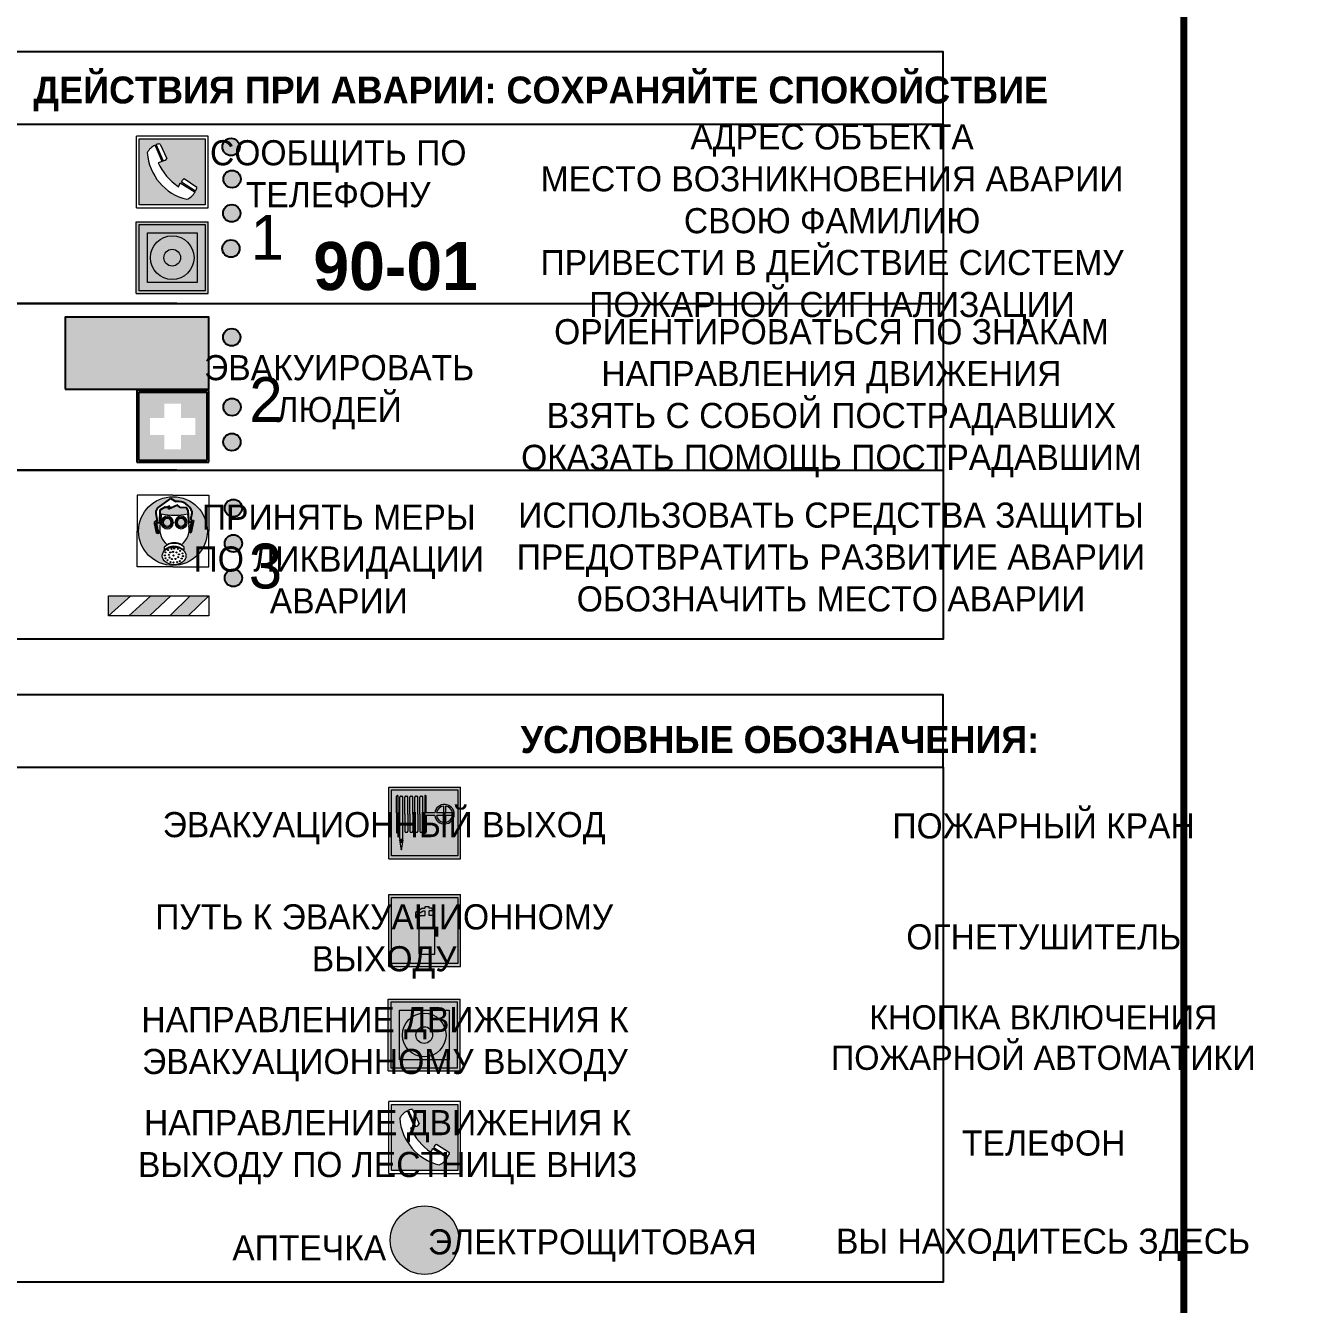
# Model space of a CAD drawing. Header units: millimetres. Extents: x 13114 to 67229, y 22859 to 38520.
# Drawn here: x 22354.5 to 22498.3, y 30529.4 to 30671.8 of the extents above; entities that cross this region are included whole.
import ezdxf

# ---------------------------------------------------------------- set-up
doc = ezdxf.new("R2010")
doc.units = ezdxf.units.MM
doc.styles.add('обычный', font='arial.ttf')

# ---------------------------------------------------------------- blocks, each defined once
blk = doc.blocks.new('A$C38D26F80')
h = blk.add_hatch(color=5)
h.dxf.hatch_style = 1
h.paths.add_polyline_path([(-8.77, -4.48, 1), (-0.19, -4.48, 1)])
h.paths.add_polyline_path([(-6.75, -3.58), (-6.75, -3.31), (-6.62, -3.22), (-6.5, -3.22), (-6.42, -3.3), (-6.39, -3.28), (-6.59, -2.23), (-6.59, -2.01), (-6.38, -1.58), (-4.76, -0.4), (-4.13, -0.79, -0.362848), (-2.1, -2.1, -0.201049), (-2.17, -2.48, 0.085434), (-2.26, -3.13), (-1.9, -3.16), (-2.25, -4.7), (-2.4, -4.59), (-2.43, -4.34), (-2.36, -4.34), (-2.14, -3.34), (-2.47, -3.42), (-2.58, -1.95), (-2.77, -1.58), (-3.58, -1.52), (-3.92, -1.26), (-5.05, -1.73), (-4.87, -1.39), (-5.41, -1.6), (-5.41, -1.46), (-6.13, -1.87), (-6.18, -3.5), (-6.56, -3.47), (-6.37, -4.59), (-6.16, -4.43), (-6.16, -4.66), (-6.36, -4.79), (-6.37, -4.8), (-6.51, -4.76)], flags=16)
h.paths.add_polyline_path([(-6.51, -4.76), (-6.36, -4.79), (-6.37, -4.8)], flags=0)
h.paths.add_polyline_path([(-5.92, -2.34, 0.089508), (-2.67, -2.35), (-2.48, -3.88, -0.268602), (-3.4, -6.18, 0.262449), (-5.2, -6.18, -0.268602), (-6.11, -3.88)], flags=16)
edge = h.paths.add_edge_path(flags=16)
edge.add_ellipse((-5.19, -3.41), major_axis=(0, 0.842), ratio=0.848992, start_angle=0, end_angle=360)
edge = h.paths.add_edge_path(flags=0)
edge.add_ellipse((-5.19, -3.39), major_axis=(0, 0.665), ratio=0.853798, start_angle=0, end_angle=360)
edge = h.paths.add_edge_path(flags=0)
edge.add_ellipse((-5.19, -3.4), major_axis=(0, 0.528), ratio=0.864094, start_angle=0, end_angle=360)
edge = h.paths.add_edge_path(flags=16)
edge.add_ellipse((-3.47, -3.4), major_axis=(0, 0.842), ratio=0.848992, start_angle=0, end_angle=360)
h.paths.add_polyline_path([(-3.13, -6.45), (-3.13, -6.84, 0.383174), (-5.57, -6.85), (-5.57, -6.49, -0.369952)], flags=16)
edge = h.paths.add_edge_path(flags=0)
edge.add_ellipse((-3.47, -3.39), major_axis=(0, 0.665), ratio=0.853798, start_angle=0, end_angle=360)
edge = h.paths.add_edge_path(flags=0)
edge.add_ellipse((-3.47, -3.4), major_axis=(0, 0.528), ratio=0.864094, start_angle=0, end_angle=360)
edge = h.paths.add_edge_path(flags=16)
edge.add_ellipse((-4.34, -7.57), major_axis=(-1.48, 0), ratio=0.744955, start_angle=0, end_angle=360)
h.paths.add_polyline_path([(-5.01, -6.85, -1), (-5.15, -6.85, -1)], flags=0)
h.paths.add_polyline_path([(-5.33, -7.14, -1), (-5.47, -7.14, -1)], flags=0)
h.paths.add_polyline_path([(-4.61, -6.71, -1), (-4.74, -6.71, -1)], flags=16)
h.paths.add_polyline_path([(-5.43, -7.51, -1), (-5.57, -7.51, -1)], flags=0)
h.paths.add_polyline_path([(-4.26, -6.67, -1), (-4.4, -6.67, -1)], flags=16)
h.paths.add_polyline_path([(-4.74, -7.14, -1), (-4.88, -7.14, -1)], flags=0)
h.paths.add_polyline_path([(-4.93, -7.43, -1), (-5.07, -7.43, -1)], flags=0)
h.paths.add_polyline_path([(-4.41, -7.07, -1), (-4.54, -7.07, -1)], flags=0)
h.paths.add_polyline_path([(-5.33, -7.87, -1), (-5.46, -7.87, -1)], flags=0)
h.paths.add_polyline_path([(-3.8, -6.71, -1), (-3.94, -6.71, -1)], flags=16)
h.paths.add_polyline_path([(-4.85, -7.78, -1), (-4.98, -7.78, -1)], flags=0)
h.paths.add_polyline_path([(-3.96, -7.14, -1), (-4.1, -7.14, -1)], flags=0)
h.paths.add_polyline_path([(-4.33, -7.53, -1), (-4.47, -7.53, -1)], flags=0)
h.paths.add_polyline_path([(-5.09, -8.12, -1), (-5.23, -8.12, -1)], flags=0)
h.paths.add_polyline_path([(-3.5, -6.94, -1), (-3.64, -6.94, -1)], flags=0)
h.paths.add_polyline_path([(-4.54, -7.97, -1), (-4.68, -7.97, -1)], flags=0)
h.paths.add_polyline_path([(-3.66, -7.39, -1), (-3.8, -7.39, -1)], flags=0)
h.paths.add_polyline_path([(-4.73, -8.35, -1), (-4.86, -8.35, -1)], flags=0)
h.paths.add_polyline_path([(-4.09, -7.96, -1), (-4.23, -7.96, -1)], flags=0)
h.paths.add_polyline_path([(-3.77, -7.74, -1), (-3.91, -7.74, -1)], flags=0)
h.paths.add_polyline_path([(-3.22, -7.27, -1), (-3.35, -7.27, -1)], flags=0)
h.paths.add_polyline_path([(-4.34, -8.4, -1), (-4.47, -8.4, -1)], flags=0)
h.paths.add_polyline_path([(-3.16, -7.61, -1), (-3.3, -7.61, -1)], flags=0)
h.paths.add_polyline_path([(-3.9, -8.35, -1), (-4.04, -8.35, -1)], flags=0)
h.paths.add_polyline_path([(-3.32, -7.91, -1), (-3.46, -7.91, -1)], flags=0)
h.paths.add_polyline_path([(-3.55, -8.23, -1), (-3.69, -8.23, -1)], flags=0)
at = {"color": 5, "lineweight": 5}
for p, q in [((-4.48, 0), (-8.96, 0)), ((-8.96, 0), (-8.96, -4.48)), ((-4.48, 0), (0, 0)), ((0, 0), (0, -4.48)), ((-6.59, -2.01), (-6.38, -1.58)), ((-6.38, -1.58), (-4.76, -0.4)), ((-5.41, -1.46), (-6.13, -1.87)), ((-4.87, -1.39), (-5.41, -1.6)), ((-5.41, -1.6), (-5.41, -1.46)), ((-3.92, -1.26), (-5.05, -1.73)), ((-5.05, -1.73), (-4.87, -1.39)), ((-4.76, -0.4), (-4.13, -0.79)), ((-3.58, -1.52), (-3.92, -1.26)), ((-2.77, -1.58), (-3.58, -1.52)), ((-2.58, -1.95), (-2.77, -1.58)), ((-6.59, -2.23), (-6.59, -2.01)), ((-6.39, -3.28), (-6.59, -2.23)), ((-6.13, -1.87), (-6.18, -3.5)), ((-5.92, -2.34), (-6.11, -3.88)), ((-2.67, -2.34), (-2.48, -3.88)), ((-2.47, -3.42), (-2.58, -1.95)), ((-1.9, -3.16), (-2.26, -3.13)), ((-2.25, -4.7), (-1.9, -3.16)), ((-8.96, -8.96), (-8.96, -4.48)), ((-6.75, -3.31), (-6.62, -3.22)), ((-6.75, -3.58), (-6.75, -3.31)), ((-6.51, -4.76), (-6.75, -3.58)), ((-6.62, -3.22), (-6.5, -3.22)), ((-6.18, -3.5), (-6.56, -3.47)), ((-6.56, -3.47), (-6.37, -4.59)), ((-6.37, -4.8), (-6.51, -4.76)), ((-6.5, -3.22), (-6.42, -3.3)), ((-6.42, -3.3), (-6.39, -3.28)), ((-6.37, -4.59), (-6.16, -4.43)), ((-6.16, -4.66), (-6.37, -4.8)), ((-6.16, -4.43), (-6.16, -4.66)), ((-2.14, -3.34), (-2.47, -3.42)), ((-2.43, -4.34), (-2.4, -4.59)), ((-2.43, -4.34), (-2.36, -4.34)), ((-2.4, -4.59), (-2.25, -4.7)), ((-2.36, -4.34), (-2.14, -3.34)), ((0, -8.96), (0, -4.48)), ((-5.57, -6.49), (-5.57, -6.85)), ((-3.13, -6.45), (-3.13, -6.84)), ((-4.48, -8.96), (-8.96, -8.96)), ((-4.48, -8.96), (0, -8.96))]:
    blk.add_line(p, q, dxfattribs=at)
at = {"color": 5}
for p, q in [((-6.59, -2.01), (-6.38, -1.58)), ((-6.38, -1.58), (-4.76, -0.4)), ((-5.41, -1.46), (-6.13, -1.87)), ((-4.87, -1.39), (-5.41, -1.6)), ((-5.41, -1.6), (-5.41, -1.46)), ((-3.92, -1.26), (-5.05, -1.73)), ((-5.05, -1.73), (-4.87, -1.39)), ((-4.76, -0.4), (-4.13, -0.79)), ((-3.58, -1.52), (-3.92, -1.26)), ((-2.77, -1.58), (-3.58, -1.52)), ((-2.58, -1.95), (-2.77, -1.58)), ((-6.59, -2.23), (-6.59, -2.01)), ((-6.39, -3.28), (-6.59, -2.23)), ((-6.13, -1.87), (-6.18, -3.5)), ((-2.47, -3.42), (-2.58, -1.95)), ((-2.26, -3.13), (-1.9, -3.16)), ((-1.9, -3.16), (-2.25, -4.7)), ((-6.75, -3.31), (-6.62, -3.22)), ((-6.75, -3.58), (-6.75, -3.31)), ((-6.51, -4.76), (-6.75, -3.58)), ((-6.62, -3.22), (-6.5, -3.22)), ((-6.18, -3.5), (-6.56, -3.47)), ((-6.56, -3.47), (-6.37, -4.59)), ((-6.37, -4.8), (-6.51, -4.76)), ((-6.36, -4.79), (-6.51, -4.76)), ((-6.5, -3.22), (-6.42, -3.3)), ((-6.42, -3.3), (-6.39, -3.28)), ((-6.37, -4.59), (-6.16, -4.43)), ((-6.16, -4.66), (-6.37, -4.8)), ((-6.16, -4.66), (-6.36, -4.79)), ((-6.16, -4.43), (-6.16, -4.66)), ((-2.14, -3.34), (-2.47, -3.42)), ((-2.4, -4.59), (-2.43, -4.34)), ((-2.43, -4.34), (-2.36, -4.34)), ((-2.25, -4.7), (-2.4, -4.59)), ((-2.36, -4.34), (-2.14, -3.34))]:
    blk.add_line(p, q, dxfattribs=at)
at = {"color": 5, "lineweight": 5}
for centre, radius in [((-4.48, -4.48), 4.29), ((-5.5, -7.51), 0.0678), ((-5.4, -7.14), 0.0678), ((-5.4, -7.87), 0.0678), ((-5.08, -6.85), 0.0678), ((-5, -7.43), 0.0678), ((-4.91, -7.78), 0.0678), ((-4.81, -7.14), 0.0678), ((-4.67, -6.71), 0.0678), ((-4.61, -7.97), 0.0678), ((-4.47, -7.07), 0.0678), ((-4.4, -7.53), 0.0678), ((-4.33, -6.67), 0.0678), ((-4.16, -7.96), 0.0678), ((-4.03, -7.14), 0.0678), ((-3.87, -6.71), 0.0678), ((-3.84, -7.74), 0.0678), ((-3.73, -7.39), 0.0678), ((-3.57, -6.94), 0.0678), ((-3.39, -7.91), 0.0678), ((-3.28, -7.27), 0.0678), ((-3.23, -7.61), 0.0678), ((-5.16, -8.12), 0.0678), ((-4.79, -8.35), 0.0678), ((-4.4, -8.4), 0.0678), ((-3.97, -8.35), 0.0678), ((-3.62, -8.23), 0.0678)]:
    blk.add_circle(centre, radius, dxfattribs=at)
at = {"color": 5}
for centre, radius, start, end in [((-3.89, -2.66), 1.88, 17.387, 97.1599), ((-0.35, -3.07), 1.91, 162.2553, 181.7878), ((-2.6, -2.2), 0.511, 326.3906, 11.8614)]:
    blk.add_arc(centre, radius, start, end, dxfattribs=at)
at = {"color": 5, "lineweight": 5}
for centre, radius, start, end in [((-4.28, 6.66), 9.15, 259.6987, 280.1569), ((-0.47, -3.05), 1.79, 161.5846, 182.4584), ((-2.6, -2.2), 0.513, 326.4781, 11.7739), ((-3.66, -4.24), 2.47, 171.573, 231.7124), ((-4.93, -4.24), 2.47, 308.2876, 8.427), ((-4.33, -7.88), 1.87, 50.358, 131.5662), ((-4.34, -8.2), 1.82, 48.4943, 132.3565), ((-4.3, -7.78), 1.83, 60.5889, 119.4111)]:
    blk.add_arc(centre, radius, start, end, dxfattribs=at)
for centre, major_axis, ratio in [((-5.19, -3.41), (0, 0.842), 0.848992), ((-5.19, -3.39), (0, 0.665), 0.853798), ((-5.19, -3.4), (0, 0.528), 0.864094), ((-3.47, -3.4), (0, 0.842), 0.848992), ((-3.47, -3.39), (0, 0.665), 0.853798), ((-3.47, -3.4), (0, 0.528), 0.864094), ((-4.34, -7.57), (-1.48, 0), 0.744955)]:
    blk.add_ellipse(centre, major_axis=major_axis, ratio=ratio, dxfattribs=at)
blk = doc.blocks.new('A$C47DD6509')
at = {"lineweight": 5}
for points in [[(-8.69, 0), (-11.19, 0), (-11.19, -2.22)], [(-4.22, 0), (-6.45, 0), (-8.91, -2.22), (-6.61, -2.22)], [(0, 0), (-2.09, 0), (-4.36, -2.22), (-2.29, -2.22)]]:
    blk.add_hatch(color=242, dxfattribs=at).paths.add_polyline_path(points)
at = {"color": 242, "lineweight": 5}
for p, q in [((-11.19, -2.22), (-8.69, 0)), ((-11.19, -2.22), (-11.19, 0)), ((-11.19, 0), (-8.69, 0)), ((-11.19, 0), (0, 0)), ((-8.91, -2.22), (-6.45, 0)), ((-6.61, -2.22), (-4.22, 0)), ((-4.36, -2.22), (-2.09, 0)), ((-2.29, -2.22), (0, 0)), ((0, 0), (0, -2.22)), ((0, -2.22), (-11.19, -2.22))]:
    blk.add_line(p, q, dxfattribs=at)
blk = doc.blocks.new('A$C32E8229D')
at = {"true_color": 0xffffff}
blk.add_hatch(color=7, dxfattribs=at).paths.add_polyline_path([(0, 0), (0, -8), (16, -8), (16, 0)])
h = blk.add_hatch(color=126)
h.paths.add_polyline_path([(0.2, -0.2), (15.8, -0.2), (15.8, -7.8), (0.2, -7.8)])
h.paths.add_polyline_path([(13.49, -2.05), (12.08, -2.05), (11.37, -2.63, 0.162397), (11.29, -2.84), (11.29, -3.63), (10.35, -3.63), (10.35, -4.05), (11.68, -4.05), (11.68, -3.48), (12.26, -4.28), (11.29, -5.1), (11.29, -6.78), (11.85, -6.78), (11.85, -5.44), (12.8, -4.64), (12.8, -5.94), (14.46, -5.94), (14.46, -5.39), (13.45, -5.39), (13.45, -3.97), (12.46, -2.59), (13.15, -2.59), (13.69, -3.34), (14.18, -3)], flags=16)
h.paths.add_polyline_path([(10.74, -1.82, 1), (11.8, -1.82, 1)], flags=16)
h.paths.add_polyline_path([(9.39, -3.59), (5.99, -3.59), (6.56, -3.03), (5.91, -3.03), (5.1, -3.83), (5.91, -4.64), (6.56, -4.64), (5.99, -4.09), (9.39, -4.09)], flags=16)
h.paths.add_polyline_path([(4.29, -1.08), (1.72, -1.08), (1.72, -6.6), (4.29, -6.6)], flags=16)
at = {"color": 126}
blk.add_lwpolyline([(16, -8), (0, -8), (0, 0), (16, 0)], close=True, dxfattribs=at)
blk = doc.blocks.new('A$C18900ED3')
h = blk.add_hatch(color=126)
h.paths.add_polyline_path([(-0.18, -0.18), (-7.02, -0.18), (-7.02, -7.02), (-0.18, -7.02)])
h.paths.add_polyline_path([(-5.89, -4.46), (-5.89, -2.77), (-4.46, -2.77), (-4.46, -1.31), (-2.77, -1.31), (-2.77, -2.77), (-1.33, -2.77), (-1.33, -4.46), (-2.77, -4.46), (-2.77, -5.89), (-4.46, -5.89), (-4.46, -4.46)], flags=16)
at = {"color": 126}
for p, q in [((-7.2, 0), (-7.2, -7.2)), ((0, 0), (-7.2, 0)), ((0, -7.2), (0, 0)), ((-7.02, -7.02), (-7.02, -0.18)), ((-7.02, -0.18), (-0.18, -0.18)), ((-0.18, -0.18), (-0.18, -7.02)), ((-7.2, -7.2), (0, -7.2)), ((-0.18, -7.02), (-7.02, -7.02))]:
    blk.add_line(p, q, dxfattribs=at)
blk = doc.blocks.new('A$C456E1F9C')
at = {"lineweight": 5}
h = blk.add_hatch(color=242, dxfattribs=at)
h.paths.add_polyline_path([(0.51, -1.47), (0.51, -13.26), (12.29, -13.26), (12.29, -1.47)])
h.paths.add_polyline_path([(5.42, -4.95, -0.254479), (4.78, -5.4), (3.52, -2.53, -0.209735), (4.23, -2.4)], flags=16)
h.paths.add_polyline_path([(8.53, -8.6), (10.87, -10.17), (10.54, -10.76), (8.03, -9.13, -0.192251)], flags=16)
h.paths.add_polyline_path([(4.61, -5.49, 0.005518), (3.87, -5.72, 0.128647), (7.49, -10.01, 0.00809), (7.83, -9.33), (10.47, -10.97, -0.16736), (8.99, -12.25, -0.327862), (1.95, -3.95, -0.166952), (3.36, -2.62)], flags=16)
at = {"color": 242, "lineweight": 5}
for p, q in [((0, -13.77), (0, -0.97)), ((12.8, -0.97), (0, -0.97)), ((12.8, -13.77), (12.8, -0.97)), ((4.61, -5.49), (3.36, -2.62)), ((3.52, -2.53), (4.78, -5.4)), ((4.23, -2.4), (5.42, -4.95)), ((8.03, -9.13), (10.54, -10.76)), ((10.81, -10.12), (8.53, -8.6)), ((7.83, -9.33), (10.47, -10.97)), ((10.54, -10.76), (10.8, -10.3)), ((10.8, -10.3), (10.81, -10.12)), ((0, -13.77), (12.8, -13.77))]:
    blk.add_line(p, q, dxfattribs=at)
blk.add_lwpolyline([(0.51, -1.47), (12.29, -1.47), (12.29, -13.26), (0.51, -13.26)], close=True, dxfattribs=at)
for centre, radius, start, end in [((4.59, -5.34), 2.99, 114.2845, 152.1974), ((11.12, -3.31), 9.19, 183.9915, 256.6009), ((4.02, -3.27), 0.891, 76.3284, 123.7092), ((14.98, -39.1), 35.17, 107.1487, 108.4135), ((13.86, -0.94), 11.08, 205.5536, 234.8762), ((4.68, -4.59), 0.824, 276.9621, 334.0723), ((8.94, -9.5), 0.989, 114.4092, 157.9388), ((-13.31, 0.8), 23.44, 332.5487, 334.4027), ((7.87, -9.46), 3, 291.9291, 329.9329)]:
    blk.add_arc(centre, radius, start, end, dxfattribs=at)
blk = doc.blocks.new('A$C54414219')
at = {"true_color": 0xffffff}
h = blk.add_hatch(color=7, dxfattribs=at)
h.paths.add_polyline_path([(2.39, -9.45), (2.39, -18.3), (11.23, -18.3), (11.23, -9.45)], flags=0)
h.paths.add_polyline_path([(10.71, -13.87, -1), (2.92, -13.87, -1)], flags=0)
h.paths.add_polyline_path([(8.3, -13.87, -1), (5.33, -13.87, -1)], flags=0)
h.paths.add_polyline_path([(0.41, -7.47), (0.41, -20.27), (13.21, -20.27), (13.21, -7.47)])
h.paths.add_polyline_path([(0.92, -19.77), (12.71, -19.77), (12.71, -7.98), (0.92, -7.98)], flags=16)
h.paths.add_polyline_path([(11.23, -9.45), (11.23, -18.3), (2.39, -18.3), (2.39, -9.45)], flags=0)
at = {"lineweight": 5}
h = blk.add_hatch(color=242, dxfattribs=at)
h.paths.add_polyline_path([(12.71, -7.98), (0.92, -7.98), (0.92, -19.77), (12.71, -19.77)])
h.paths.add_polyline_path([(11.23, -18.3), (2.39, -18.3), (2.39, -9.45), (11.23, -9.45)], flags=16)
h.paths.add_polyline_path([(10.71, -13.87, -1), (2.92, -13.87, -1)], flags=0)
h.paths.add_polyline_path([(8.3, -13.87, -1), (5.33, -13.87, -1)], flags=0)
at = {"true_color": 0xffffff}
h = blk.add_hatch(color=7, dxfattribs=at)
h.paths.add_polyline_path([(2.39, -9.45), (2.39, -18.3), (11.23, -18.3), (11.23, -9.45)])
h.paths.add_polyline_path([(10.71, -13.87, -1), (2.92, -13.87, -1)], flags=16)
h.paths.add_polyline_path([(8.3, -13.87, -1), (5.33, -13.87, -1)], flags=0)
at = {"lineweight": 5}
h = blk.add_hatch(color=242, dxfattribs=at)
h.paths.add_polyline_path([(2.92, -13.87, 1), (10.71, -13.87, 1)])
h.paths.add_polyline_path([(8.3, -13.87, -1), (5.33, -13.87, -1)], flags=16)
at = {"color": 242, "lineweight": 5}
for p, q in [((0.41, -20.27), (0.41, -7.47)), ((0.41, -7.47), (13.21, -7.47)), ((0.41, -7.47), (13.21, -7.47)), ((13.21, -20.27), (13.21, -7.47)), ((0.41, -20.27), (13.21, -20.27))]:
    blk.add_line(p, q, dxfattribs=at)
for points in [[(0.92, -7.98), (12.71, -7.98), (12.71, -19.77), (0.92, -19.77)], [(2.39, -9.45), (11.23, -9.45), (11.23, -18.3), (2.39, -18.3)]]:
    blk.add_lwpolyline(points, close=True, dxfattribs=at)
for radius in [3.89, 1.49]:
    blk.add_circle((6.81, -13.87), radius, dxfattribs=at)
blk = doc.blocks.new('A$C37112FD5')
at = {"true_color": 0xf5f5ff}
h = blk.add_hatch(color=7, dxfattribs=at)
h.dxf.hatch_style = 1
h.paths.add_polyline_path([(12.8, -7.4), (0, -7.4), (0, -20.2), (12.8, -20.2)])
h.paths.add_polyline_path([(12.29, -7.91), (12.29, -19.69), (0.51, -19.69), (0.51, -7.91)], flags=16)
h.paths.add_polyline_path([(4.98, -9.04, -0.42597), (5.17, -9.22), (5.17, -12.25), (5.17, -15.29, -0.432244), (4.98, -15.47), (4.83, -15.47, -0.42597), (4.64, -15.29), (4.64, -12.25), (4.64, -9.22, -0.432244), (4.83, -9.04)], flags=0)
h.paths.add_polyline_path([(4.28, -9.22), (4.28, -12.25), (4.28, -15.29, -0.432244), (4.09, -15.47), (3.94, -15.47, -0.42597), (3.75, -15.29), (3.75, -12.25), (3.75, -9.22, -0.432244), (3.94, -9.04), (4.09, -9.04, -0.42597)], flags=0)
h.paths.add_polyline_path([(5.72, -9.04), (5.87, -9.04, -0.42597), (6.06, -9.22), (6.06, -12.25), (6.06, -15.29, -0.432244), (5.87, -15.47), (5.72, -15.47, -0.42597), (5.53, -15.29), (5.53, -12.25), (5.53, -9.22, -0.432244)], flags=0)
h.paths.add_polyline_path([(6.42, -8.9), (6.5, -8.9, -0.42597), (6.69, -9.08), (6.69, -12.03), (8.21, -12.03, -15.824349), (8.21, -12.47), (6.69, -12.47), (6.69, -15.42, -0.432244), (6.5, -15.6), (6.42, -15.6)], flags=0)
h.paths.add_polyline_path([(3.39, -9.22), (3.39, -12.25), (3.39, -15.29, -0.432244), (3.2, -15.47), (3.05, -15.47, -0.42597), (2.85, -15.29), (2.85, -12.25), (2.85, -9.22, -0.432244), (3.05, -9.04), (3.2, -9.04, -0.42597)], flags=0)
h.paths.add_polyline_path([(2.5, -9.22), (2.5, -16.71), (1.96, -16.71), (1.96, -9.22, -0.432244), (2.15, -9.04), (2.31, -9.04, -0.42597)], flags=0)
h.paths.add_polyline_path([(1.61, -8.9), (1.61, -15.6), (1.57, -15.6, -0.42597), (1.37, -15.42), (1.37, -12.03), (1.37, -9.09, -0.432244), (1.57, -8.9)], flags=0)
h.paths.add_polyline_path([(9.76, -10.81), (9.76, -12.03), (8.49, -12.03, -0.336371)], flags=0)
h.paths.add_polyline_path([(8.49, -12.47), (9.76, -12.47), (9.76, -13.7, -0.336371)], flags=0)
h.paths.add_polyline_path([(10.11, -10.81, -0.336371), (11.38, -12.03), (10.11, -12.03)], flags=0)
h.paths.add_polyline_path([(10.11, -12.47), (11.38, -12.47, -0.336371), (10.11, -13.7)], flags=0)
h.paths.add_polyline_path([(2.5, -16.84), (2.5, -17.05), (1.97, -17.05), (1.97, -16.84)], flags=0)
h.paths.add_polyline_path([(2.5, -17.24, -0.033778), (2.24, -18.6, -0.033778), (1.97, -17.24)], flags=0)
h = blk.add_hatch(color=242)
h.dxf.hatch_style = 1
h.paths.add_polyline_path([(12.29, -7.91), (0.51, -7.91), (0.51, -19.69), (12.29, -19.69)])
h.paths.add_polyline_path([(6.42, -15.6), (6.42, -8.9), (6.5, -8.9, -0.42597), (6.69, -9.08), (6.69, -12.03), (8.21, -12.03, -15.824349), (8.21, -12.47), (6.69, -12.47), (6.69, -15.42, -0.432244), (6.5, -15.6)], flags=16)
h.paths.add_polyline_path([(5.87, -15.47), (5.72, -15.47, -0.42597), (5.53, -15.29), (5.53, -12.25), (5.53, -9.22, -0.432244), (5.72, -9.04), (5.87, -9.04, -0.42597), (6.06, -9.22), (6.06, -12.25), (6.06, -15.29, -0.432244)], flags=16)
h.paths.add_polyline_path([(4.98, -15.47), (4.83, -15.47, -0.42597), (4.64, -15.29), (4.64, -12.25), (4.64, -9.22, -0.432244), (4.83, -9.04), (4.98, -9.04, -0.42597), (5.17, -9.22), (5.17, -12.25), (5.17, -15.29, -0.432244)], flags=16)
h.paths.add_polyline_path([(4.09, -15.47), (3.94, -15.47, -0.42597), (3.75, -15.29), (3.75, -12.25), (3.75, -9.22, -0.432244), (3.94, -9.04), (4.09, -9.04, -0.42597), (4.28, -9.22), (4.28, -12.25), (4.28, -15.29, -0.432244)], flags=16)
h.paths.add_polyline_path([(3.2, -15.47), (3.05, -15.47, -0.42597), (2.85, -15.29), (2.85, -12.25), (2.85, -9.22, -0.432244), (3.05, -9.04), (3.2, -9.04, -0.42597), (3.39, -9.22), (3.39, -12.25), (3.39, -15.29, -0.432244)], flags=16)
h.paths.add_polyline_path([(2.5, -17.05), (1.97, -17.05), (1.97, -16.84), (2.5, -16.84)], flags=16)
h.paths.add_polyline_path([(2.5, -17.24, -0.033778), (2.24, -18.6, -0.033778), (1.97, -17.24)], flags=16)
h.paths.add_polyline_path([(2.5, -16.71), (1.96, -16.71), (1.96, -9.22, -0.432244), (2.15, -9.04), (2.31, -9.04, -0.42597), (2.5, -9.22)], flags=16)
h.paths.add_polyline_path([(1.61, -15.6), (1.57, -15.6, -0.42597), (1.37, -15.42), (1.37, -12.03), (1.37, -9.09, -0.432244), (1.57, -8.9), (1.61, -8.9)], flags=16)
h.paths.add_polyline_path([(8.49, -12.47), (9.76, -12.47), (9.76, -13.7, -0.336371)], flags=0)
h.paths.add_polyline_path([(10.11, -13.7), (10.11, -12.47), (11.38, -12.47, -0.336371)], flags=0)
h.paths.add_polyline_path([(8.49, -12.03, -0.336371), (9.76, -10.81), (9.76, -12.03)], flags=0)
h.paths.add_polyline_path([(10.11, -12.03), (10.11, -10.81, -0.336371), (11.38, -12.03)], flags=0)
h = blk.add_hatch(color=7, dxfattribs=at)
h.dxf.hatch_style = 1
h.paths.add_polyline_path([(1.61, -8.9), (1.57, -8.9, 0.432244), (1.37, -9.09), (1.37, -12.03), (1.37, -15.42, 0.42597), (1.57, -15.6), (1.61, -15.6)])
h.paths.add_polyline_path([(2.5, -9.22, 0.42597), (2.31, -9.04), (2.15, -9.04, 0.432244), (1.96, -9.22), (1.96, -16.71), (2.5, -16.71)])
h.paths.add_polyline_path([(2.5, -16.84), (1.97, -16.84), (1.97, -17.05), (2.5, -17.05)])
h.paths.add_polyline_path([(2.5, -17.24), (1.97, -17.24, 0.033778), (2.24, -18.6, 0.033778)])
h.paths.add_polyline_path([(3.39, -12.25), (3.39, -9.22, 0.42597), (3.2, -9.04), (3.05, -9.04, 0.432244), (2.85, -9.22), (2.85, -12.25), (2.85, -15.29, 0.42597), (3.05, -15.47), (3.2, -15.47, 0.432244), (3.39, -15.29)])
h.paths.add_polyline_path([(4.28, -12.25), (4.28, -9.22, 0.42597), (4.09, -9.04), (3.94, -9.04, 0.432244), (3.75, -9.22), (3.75, -12.25), (3.75, -15.29, 0.42597), (3.94, -15.47), (4.09, -15.47, 0.432244), (4.28, -15.29)])
h.paths.add_polyline_path([(5.17, -12.25), (5.17, -9.22, 0.42597), (4.98, -9.04), (4.83, -9.04, 0.432244), (4.64, -9.22), (4.64, -12.25), (4.64, -15.29, 0.42597), (4.83, -15.47), (4.98, -15.47, 0.432244), (5.17, -15.29)])
h.paths.add_polyline_path([(6.06, -12.25), (6.06, -9.22, 0.42597), (5.87, -9.04), (5.72, -9.04, 0.432244), (5.53, -9.22), (5.53, -12.25), (5.53, -15.29, 0.42597), (5.72, -15.47), (5.87, -15.47, 0.432244), (6.06, -15.29)])
h.paths.add_polyline_path([(6.69, -12.47), (8.21, -12.47, 15.824349), (8.21, -12.03), (6.69, -12.03), (6.69, -9.08, 0.42597), (6.5, -8.9), (6.42, -8.9), (6.42, -15.6), (6.5, -15.6, 0.432244), (6.69, -15.42)])
h.paths.add_polyline_path([(8.49, -12.47), (9.76, -12.47), (9.76, -13.7, -0.336371)], flags=16)
h.paths.add_polyline_path([(8.49, -12.03, -0.336371), (9.76, -10.81), (9.76, -12.03)], flags=16)
h.paths.add_polyline_path([(10.11, -12.47), (11.38, -12.47, -0.336371), (10.11, -13.7)], flags=16)
h.paths.add_polyline_path([(10.11, -12.03), (10.11, -10.81, -0.336371), (11.38, -12.03)], flags=16)
h = blk.add_hatch(color=242)
h.dxf.hatch_style = 1
h.paths.add_polyline_path([(9.76, -10.81, 0.336371), (8.49, -12.03), (9.76, -12.03)])
h.paths.add_polyline_path([(10.11, -10.81), (10.11, -12.03), (11.38, -12.03, 0.336371)])
h.paths.add_polyline_path([(11.38, -12.47), (10.11, -12.47), (10.11, -13.7, 0.336371)])
h.paths.add_polyline_path([(9.76, -12.47), (8.49, -12.47, 0.336371), (9.76, -13.7)])
at = {"color": 242, "lineweight": 5}
for p, q in [((0, -20.2), (0, -7.4)), ((0, -7.4), (12.8, -7.4)), ((1.37, -12.03), (1.37, -9.08)), ((1.57, -8.9), (1.61, -8.9)), ((1.61, -8.9), (1.61, -15.6)), ((2.15, -9.04), (2.31, -9.04)), ((3.05, -9.04), (3.2, -9.04)), ((3.94, -9.04), (4.09, -9.04)), ((4.83, -9.04), (4.98, -9.04)), ((5.72, -9.04), (5.87, -9.04)), ((6.42, -8.9), (6.42, -15.6)), ((6.5, -8.9), (6.42, -8.9)), ((6.69, -12.03), (6.69, -9.08)), ((12.8, -20.2), (12.8, -7.4)), ((1.96, -16.71), (1.96, -9.22)), ((2.5, -16.71), (2.5, -9.22)), ((2.85, -12.25), (2.85, -9.22)), ((3.39, -12.25), (3.39, -9.22)), ((3.75, -12.25), (3.75, -9.22)), ((4.28, -12.25), (4.28, -9.22)), ((4.64, -12.25), (4.64, -9.22)), ((5.17, -12.25), (5.17, -9.22)), ((5.53, -12.25), (5.53, -9.22)), ((6.06, -12.25), (6.06, -9.22)), ((9.76, -10.81), (9.76, -12.03)), ((10.11, -10.81), (10.11, -12.03)), ((1.37, -12.03), (1.37, -15.42)), ((2.85, -12.25), (2.85, -15.29)), ((3.39, -12.25), (3.39, -15.29)), ((3.75, -12.25), (3.75, -15.29)), ((4.28, -12.25), (4.28, -15.29)), ((4.64, -12.25), (4.64, -15.29)), ((5.17, -12.25), (5.17, -15.29)), ((5.53, -12.25), (5.53, -15.29)), ((6.06, -12.25), (6.06, -15.29)), ((8.21, -12.03), (6.69, -12.03)), ((8.21, -12.47), (6.69, -12.47)), ((6.69, -12.47), (6.69, -15.42)), ((9.76, -12.03), (8.49, -12.03)), ((9.76, -12.47), (8.49, -12.47)), ((9.76, -12.47), (9.76, -13.7)), ((11.38, -12.03), (10.11, -12.03)), ((11.38, -12.47), (10.11, -12.47)), ((10.11, -12.47), (10.11, -13.7)), ((1.57, -15.6), (1.61, -15.6)), ((3.05, -15.47), (3.2, -15.47)), ((3.94, -15.47), (4.09, -15.47)), ((4.83, -15.47), (4.98, -15.47)), ((5.72, -15.47), (5.87, -15.47)), ((6.42, -15.6), (6.5, -15.6)), ((1.96, -16.71), (2.5, -16.71)), ((1.97, -16.84), (2.5, -16.84)), ((1.97, -17.05), (1.97, -16.84)), ((2.5, -17.05), (1.97, -17.05)), ((1.97, -17.24), (2.5, -17.24)), ((2.5, -16.84), (2.5, -17.05)), ((0, -20.2), (12.8, -20.2))]:
    blk.add_line(p, q, dxfattribs=at)
blk.add_lwpolyline([(0.51, -7.91), (12.29, -7.91), (12.29, -19.69), (0.51, -19.69)], close=True, dxfattribs=at)
for centre, radius, start, end in [((1.56, -9.09), 0.182, 87.1027, 180.6071), ((2.15, -9.22), 0.182, 87.1027, 180.6071), ((2.32, -9.22), 0.182, 359.3929, 92.8973), ((3.04, -9.22), 0.182, 87.1027, 180.6071), ((3.21, -9.22), 0.182, 359.3929, 92.8973), ((3.93, -9.22), 0.182, 87.1027, 180.6071), ((4.1, -9.22), 0.182, 359.3929, 92.8973), ((4.82, -9.22), 0.182, 87.1027, 180.6071), ((4.99, -9.22), 0.182, 359.3929, 92.8973), ((5.71, -9.22), 0.182, 87.1027, 180.6071), ((5.88, -9.22), 0.182, 359.3929, 92.8973), ((6.51, -9.09), 0.182, 359.3929, 92.8973), ((9.93, -12.25), 1.74, 187.2319, 172.7681), ((9.93, -12.25), 1.46, 96.9927, 171.3585), ((9.93, -12.25), 1.46, 8.6415, 83.0073), ((9.93, -12.25), 1.46, 188.6415, 263.0073), ((9.93, -12.25), 1.46, 276.9927, 351.3585), ((1.56, -15.42), 0.182, 179.3929, 272.8973), ((3.04, -15.29), 0.182, 179.3929, 272.8973), ((3.21, -15.29), 0.182, 267.1027, 0.6071), ((3.93, -15.29), 0.182, 179.3929, 272.8973), ((4.1, -15.29), 0.182, 267.1027, 0.6071), ((4.82, -15.29), 0.182, 179.3929, 272.8973), ((4.99, -15.29), 0.182, 267.1027, 0.6071), ((5.71, -15.29), 0.182, 179.3929, 272.8973), ((5.88, -15.29), 0.182, 267.1027, 0.6071), ((6.51, -15.42), 0.182, 267.1027, 0.6071), ((12.17, -15.98), 10.27, 187.041, 194.7793), ((-7.7, -15.98), 10.27, 345.2207, 352.959)]:
    blk.add_arc(centre, radius, start, end, dxfattribs=at)
blk = doc.blocks.new('A$C7B8C2D5B')
at = {"lineweight": 0}
h = blk.add_hatch(color=5, dxfattribs=at)
h.dxf.hatch_style = 1
h.paths.add_polyline_path([(1.397, -3.024, 1), (-2.112, -3.024, 1)])
at = {"color": 5, "lineweight": 0}
blk.add_circle((-0.358, -3.024), 1.755, dxfattribs=at)
blk = doc.blocks.new('A$C3AD82952')
at = {"true_color": 0xf5f5ff}
h = blk.add_hatch(color=7, dxfattribs=at)
h.dxf.hatch_style = 1
h.paths.add_polyline_path([(8.21, 8.73, 0.414214), (7.89, 9.05), (7.22, 9.05), (7.22, 9.92), (7.59, 9.92, 1), (7.57, 10.36), (7.22, 10.36), (7.22, 10.6), (6.43, 10.6), (6.43, 10.36), (6.01, 10.36), (4.74, 9.59), (4.74, 8.69), (4.98, 8.73), (4.98, 9.26), (6.12, 9.91), (6.43, 9.91), (6.43, 9.05), (5.76, 9.05, 0.414214), (5.44, 8.73), (5.44, 2.2), (8.21, 2.2)], flags=0)
h.paths.add_polyline_path([(12.8, 12.8), (0, 12.8), (0, 0), (12.8, 0)])
h.paths.add_polyline_path([(0.51, 12.29), (12.29, 12.29), (12.29, 0.51), (0.51, 0.51)], flags=16)
h.paths.add_polyline_path([(4.74, 9.59), (6.01, 10.36), (6.43, 10.36), (6.43, 10.6), (7.22, 10.6), (7.22, 10.36), (7.59, 10.36, -0.94586), (7.59, 9.92), (7.22, 9.92), (7.22, 9.05), (7.89, 9.05, -0.414214), (8.21, 8.73), (8.21, 2.2), (5.44, 2.2), (5.44, 8.73, -0.414214), (5.76, 9.05), (6.43, 9.05), (6.43, 9.91), (6.12, 9.91), (4.98, 9.26), (4.98, 8.73), (4.74, 8.69)], flags=0)
h = blk.add_hatch(color=242)
h.dxf.hatch_style = 1
h.paths.add_polyline_path([(12.29, 12.29), (0.51, 12.29), (0.51, 0.51), (12.29, 0.51)])
h.paths.add_polyline_path([(4.74, 8.69), (4.74, 9.59), (6.01, 10.36), (6.43, 10.36), (6.43, 10.6), (7.22, 10.6), (7.22, 10.36), (7.59, 10.36, -0.94586), (7.59, 9.92), (7.22, 9.92), (7.22, 9.05), (7.89, 9.05, -0.414214), (8.21, 8.73), (8.21, 2.2), (5.44, 2.2), (5.44, 8.73, -0.414214), (5.76, 9.05), (6.43, 9.05), (6.43, 9.91), (6.12, 9.91), (4.98, 9.26), (4.98, 8.73)], flags=16)
h = blk.add_hatch(color=7, dxfattribs=at)
h.dxf.hatch_style = 1
h.paths.add_polyline_path([(8.21, 8.73, 0.414214), (7.89, 9.05), (7.22, 9.05), (7.22, 9.92), (7.59, 9.92, 1), (7.57, 10.36), (7.22, 10.36), (7.22, 10.6), (6.43, 10.6), (6.43, 10.36), (6.01, 10.36), (4.74, 9.59), (4.74, 8.69), (4.98, 8.73), (4.98, 9.26), (6.12, 9.91), (6.43, 9.91), (6.43, 9.05), (5.76, 9.05, 0.414214), (5.44, 8.73), (5.44, 2.2), (8.21, 2.2)])
at = {"color": 242, "lineweight": 5}
for p, q in [((0, 0), (0, 12.8)), ((0, 12.8), (12.8, 12.8)), ((12.8, 0), (12.8, 12.8)), ((6.01, 10.36), (4.74, 9.59)), ((4.74, 9.59), (4.74, 8.69)), ((4.98, 9.26), (6.12, 9.91)), ((4.98, 8.73), (4.98, 9.26)), ((6.01, 10.36), (6.43, 10.36)), ((6.12, 9.91), (6.43, 9.91)), ((7.22, 10.6), (6.43, 10.6)), ((6.43, 10.6), (6.43, 10.36)), ((6.43, 9.91), (6.43, 9.05)), ((7.22, 10.36), (7.22, 10.6)), ((7.59, 10.36), (7.22, 10.36)), ((7.22, 9.05), (7.22, 9.92)), ((7.59, 9.92), (7.22, 9.92)), ((4.74, 8.69), (4.98, 8.73)), ((5.44, 2.2), (5.44, 8.73)), ((5.76, 9.05), (6.43, 9.05)), ((7.89, 9.05), (7.22, 9.05)), ((8.21, 2.2), (8.21, 8.73)), ((0, 0), (12.8, 0)), ((5.44, 2.2), (8.21, 2.2))]:
    blk.add_line(p, q, dxfattribs=at)
blk.add_lwpolyline([(0.51, 12.29), (12.29, 12.29), (12.29, 0.51), (0.51, 0.51)], close=True, dxfattribs=at)
for centre, radius, start, end in [((7.58, 10.14), 0.223, 273.1875, 86.8125), ((5.76, 8.73), 0.32, 90, 180), ((7.89, 8.73), 0.32, 0, 90)]:
    blk.add_arc(centre, radius, start, end, dxfattribs=at)

msp = doc.modelspace()

# ---------------------------------------------------------------- hatches: boundary and pattern name
at = {"lineweight": 0}
h = msp.add_hatch(color=256, dxfattribs=at)
h.dxf.hatch_style = 1
h.paths.add_polyline_path([(22376.43, 30658.33, 1), (22378.36, 30658.33, 1)])
h = msp.add_hatch(color=256, dxfattribs=at)
h.dxf.hatch_style = 1
h.paths.add_polyline_path([(22376.53, 30654.74, 1), (22378.46, 30654.74, 1)])
h = msp.add_hatch(color=256, dxfattribs=at)
h.dxf.hatch_style = 1
h.paths.add_polyline_path([(22376.49, 30650.93, 1), (22378.42, 30650.93, 1)])
h = msp.add_hatch(color=256, dxfattribs=at)
h.dxf.hatch_style = 1
h.paths.add_polyline_path([(22376.41, 30647, 1), (22378.34, 30647, 1)])
h = msp.add_hatch(color=256, dxfattribs=at)
h.dxf.hatch_style = 1
h.paths.add_polyline_path([(22376.49, 30637.12, 1), (22378.43, 30637.12, 1)])
h = msp.add_hatch(color=256, dxfattribs=at)
h.dxf.hatch_style = 1
h.paths.add_polyline_path([(22376.53, 30629.34, 1), (22378.47, 30629.34, 1)])
h = msp.add_hatch(color=256, dxfattribs=at)
h.dxf.hatch_style = 1
h.paths.add_polyline_path([(22376.53, 30625.44, 1), (22378.46, 30625.44, 1)])
h = msp.add_hatch(color=256, dxfattribs=at)
h.dxf.hatch_style = 1
h.paths.add_polyline_path([(22376.69, 30618.08, 1), (22378.62, 30618.08, 1)])
h = msp.add_hatch(color=256, dxfattribs=at)
h.dxf.hatch_style = 1
h.paths.add_polyline_path([(22376.68, 30614.14, 1), (22378.61, 30614.14, 1)])
h = msp.add_hatch(color=256, dxfattribs=at)
h.dxf.hatch_style = 1
h.paths.add_polyline_path([(22376.68, 30610.3, 1), (22378.61, 30610.3, 1)])

# ---------------------------------------------------------------- linework, layer by layer
at = {"color": 1, "lineweight": 100}
for points in [[(21883.53, 30897.37), (22483.53, 30897.37), (22483.53, 30502.37), (21883.53, 30502.37)], [(22483.53, 30897.37), (23083.53, 30897.37), (23083.53, 30502.37), (22483.53, 30502.37)]]:
    msp.add_lwpolyline(points, close=True, dxfattribs=at)
for points in [[(22312.95, 30660.86), (22456.71, 30660.86), (22456.71, 30668.91), (22312.95, 30668.91)], [(22312.95, 30660.86), (22456.71, 30660.86), (22456.71, 30603.46), (22312.95, 30603.46)], [(22312.95, 30589.22), (22456.71, 30589.22), (22456.71, 30597.27), (22312.95, 30597.27)], [(22312.95, 30589.22), (22456.71, 30589.22), (22456.71, 30531.82), (22312.95, 30531.82)]]:
    msp.add_lwpolyline(points, close=True)
for points in [[(22371.36, 30640.87), (22312.95, 30640.87), (22456.71, 30640.87)], [(22371.36, 30622.29), (22312.95, 30622.29), (22456.71, 30622.29)]]:
    msp.add_lwpolyline(points)
for centre in [(22377.39, 30658.33), (22377.5, 30654.74), (22377.46, 30650.93), (22377.38, 30647), (22377.46, 30637.12), (22377.5, 30629.34), (22377.49, 30625.44), (22377.65, 30618.08), (22377.65, 30614.14), (22377.65, 30610.3)]:
    msp.add_circle(centre, 0.966)

# ---------------------------------------------------------------- block references
for name, p, xscale, yscale, zscale in [('A$C456E1F9C', (22366.84, 30660.14), 0.625, 0.625, 0.625), ('A$C54414219', (22366.58, 30654.65), 0.625, 0.625, 0.625), ('A$C18900ED3', (22374.9, 30631.19), 1.111111111007631, 1.111111111007631, 1.111111111007631), ('A$C38D26F80', (22374.92, 30619.52), 0.8928571427240968, 0.8928571427240968, 0.8928571427240968), ('A$C37112FD5', (22394.96, 30591.63), 0.6249984004534781, 0.6249984004534781, 0.6249984004534781), ('A$C3AD82952', (22394.96, 30567.02), 0.625, 0.625, 0.625), ('A$C54414219', (22394.65, 30568.04), 0.625, 0.625, 0.625), ('A$C456E1F9C', (22394.96, 30552.56), 0.625, 0.625, 0.625), ('A$C7B8C2D5B', (22399.73, 30543.1), 2.177419353276491, 2.177419353276491, 2.177419353276491)]:
    msp.add_blockref(name, p, dxfattribs=dict(xscale=xscale, yscale=yscale, zscale=zscale))
at = {"xscale": -1}
msp.add_blockref('A$C32E8229D', (22374.9, 30639.34), dxfattribs=at)
at = {"color": 242, "true_color": 0xc1121c}
msp.add_blockref('A$C47DD6509', (22374.92, 30608.3), dxfattribs=at)

# ---------------------------------------------------------------- texts
at = {"lineweight": 0, "attachment_point": 5, "style": 'обычный'}
for s, insert, char_height, width in [('{\\fProxima Nova Rg|b1|i0|c204|p2;ДЕЙСТВИЯ ПРИ АВАРИИ: СОХРАНЯЙТЕ СПОКОЙСТВИЕ\\H1.6644x; }', (22411.89, 30664.23), 3, 175.1736), ('\\pi-8.4,l8.4,t8.4;{\\fProxima Nova Rg|b0|i0|c204|p2;АДРЕС ОБЪЕКТА\\PМЕСТО ВОЗНИКНОВЕНИЯ АВАРИИ\\PСВОЮ ФАМИЛИЮ\\PПРИВЕСТИ В ДЕЙСТВИЕ СИСТЕМУ \\PПОЖАРНОЙ СИГНАЛИЗАЦИИ}', (22444.34, 30649.7), 2.8, 126.6484), ('{\\fProxima Nova Rg|b0|i0|c204|p2;СООБЩИТЬ ПО \\PТЕЛЕФОНУ}', (22389.33, 30655.32), 2.8, 126.6484), ('{\\fProxima Nova Rg|b0|i0|c204|p2;1\\H1.1667x; }', (22381.43, 30648.25), 5, 126.6484), ('{\\fProxima Nova Rg|b1|i0|c204|p2;\\H1.0714x;90-01\\fProxima Nova Rg|b0|i0|c204|p2;\\H0.93331x; \\H1.3449x; }', (22395.72, 30645.01), 5, 126.6484), ('\\pi-8.4,l8.4,t8.4;{\\fProxima Nova Rg|b0|i0|c204|p2;ОРИЕНТИРОВАТЬСЯ ПО ЗНАКАМ \\PНАПРАВЛЕНИЯ ДВИЖЕНИЯ\\PВЗЯТЬ С СОБОЙ ПОСТРАДАВШИХ\\PОКАЗАТЬ ПОМОЩЬ ПОСТРАДАВШИМ}', (22444.27, 30630.33), 2.8, 126.6484), ('{\\fProxima Nova Rg|b0|i0|c204|p2;ЭВАКУИРОВАТЬ \\PЛЮДЕЙ}', (22389.43, 30630.99), 2.8, 126.6484), ('{\\fProxima Nova Rg|b0|i0|c204|p2;2\\H1.1967x; }', (22381.28, 30630.17), 5, 126.6484), ('{\\fProxima Nova Rg|b0|i0|c204|p2;ПРИНЯТЬ МЕРЫ \\PПО ЛИКВИДАЦИИ \\PАВАРИИ}', (22389.39, 30612.41), 2.8, 126.6484), ('\\pi-8.4,l8.4,t8.4;{\\fProxima Nova Rg|b0|i0|c204|p2;ИСПОЛЬЗОВАТЬ СРЕДСТВА ЗАЩИТЫ \\PПРЕДОТВРАТИТЬ РАЗВИТИЕ АВАРИИ\\PОБОЗНАЧИТЬ МЕСТО АВАРИИ}', (22444.22, 30612.61), 2.8, 126.6484), ('{\\fProxima Nova Rg|b0|i0|c204|p2;3\\H1.1967x; }', (22381.22, 30611.59), 5, 126.6484), ('{\\fProxima Nova Rg|b1|i0|c204|p2;УСЛОВНЫЕ ОБОЗНАЧЕНИЯ:\\H1.1997x; }', (22438.53, 30592.27), 3, 175.1736), ('\\pi-8.4,l8.4,t8.4;{\\fProxima Nova Rg|b0|i0|c204|p2;ЭВАКУАЦИОННЫЙ ВЫХОД\\H1.6404x; }', (22394.44, 30582.41), 2.8, 126.6484), ('\\pi-8.4,l8.4,t8.4;{\\fProxima Nova Rg|b0|i0|c204|p2;ПОЖАРНЫЙ КРАН\\H1.6404x; }', (22467.9, 30582.65), 2.8, 126.6484), ('\\pi-8.4,l8.4,t8.4;{\\fProxima Nova Rg|b0|i0|c204|p2;ПУТЬ К ЭВАКУАЦИОННОМУ \\PВЫХОДУ }', (22394.45, 30569.8), 2.8, 126.6484), ('\\pi-8.4,l8.4,t8.4;{\\fProxima Nova Rg|b0|i0|c204|p2;ОГНЕТУШИТЕЛЬ\\H1.1997x; }', (22467.92, 30570.29), 2.8, 126.6484), ('\\pi-8.4,l8.4,t8.4;{\\fProxima Nova Rg|b0|i0|c204|p2;НАПРАВЛЕНИЕ ДВИЖЕНИЯ К \\PЭВАКУАЦИОННОМУ ВЫХОДУ}', (22394.54, 30558.35), 2.8, 126.6484), ('\\pi-8.1,l8.1,t8.1;{\\fProxima Nova Rg|b0|i0|c204|p2;КНОПКА ВКЛЮЧЕНИЯ\\PПОЖАРНОЙ АВТОМАТИКИ}', (22467.87, 30559.07), 2.7, 126.6484), ('\\pi-8.4,l8.4,t8.4;{\\fProxima Nova Rg|b0|i0|c204|p2;НАПРАВЛЕНИЕ ДВИЖЕНИЯ К \\PВЫХОДУ ПО ЛЕСТНИЦЕ ВНИЗ}', (22394.83, 30546.87), 2.8, 126.6484), ('\\pi-8.4,l8.4,t8.4;{\\fProxima Nova Rg|b0|i0|c204|p2;ТЕЛЕФОН\\H1.1997x; }', (22467.91, 30547.32), 2.8, 126.6484), ('\\pi-8.4,l8.4,t8.4;{\\fProxima Nova Rg|b0|i0|c204|p2;ЭЛЕКТРОЩИТОВАЯ\\H1.1997x; }', (22417.63, 30535.92), 2.8, 126.6484), ('\\pi-8.4,l8.4,t8.4;{\\fProxima Nova Rg|b0|i0|c204|p2;ВЫ НАХОДИТЕСЬ ЗДЕСЬ\\H1.1997x; }', (22467.84, 30536), 2.8, 126.6484), ('\\pi-8.4,l8.4,t8.4;{\\fProxima Nova Rg|b0|i0|c204|p2;АПТЕЧКА\\H1.1667x; }', (22386.1, 30535.65), 2.8, 126.6484)]:
    msp.add_mtext(s, dxfattribs=dict(at, insert=insert, char_height=char_height, width=width))

doc.saveas('drawing.dxf')
